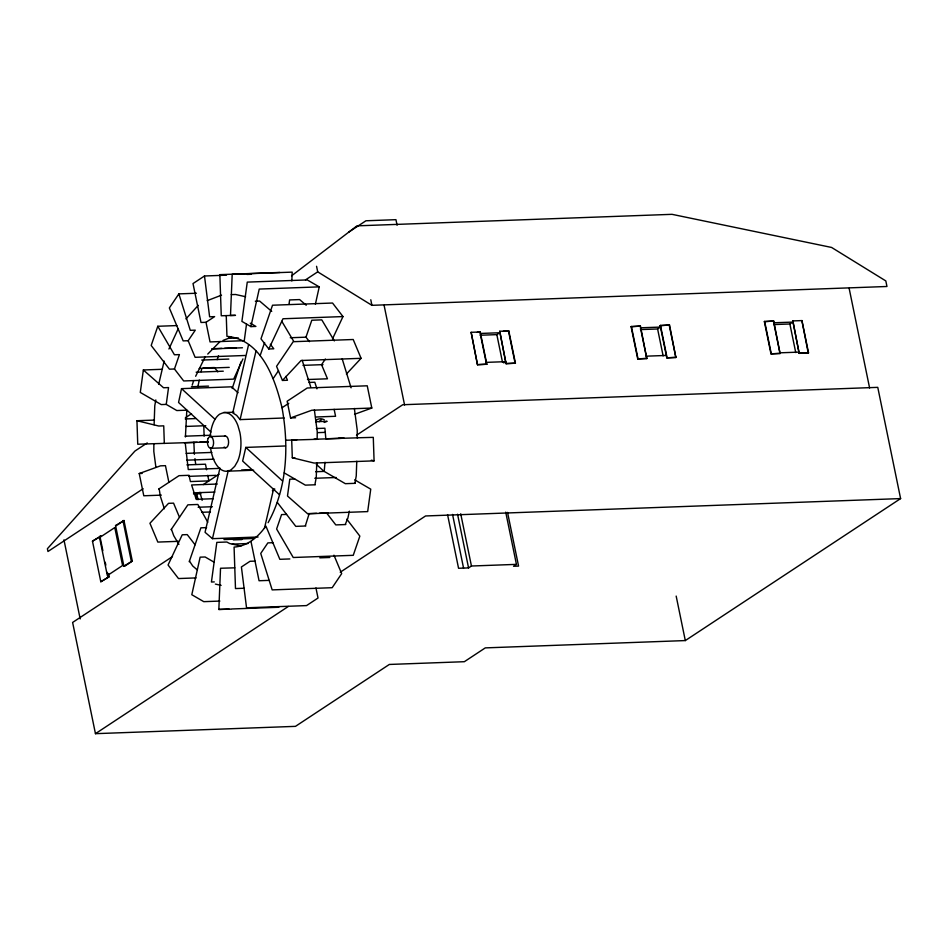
<?xml version="1.0" encoding="UTF-8"?>
<svg xmlns="http://www.w3.org/2000/svg" width="948" height="948" viewBox="0 0 948 948"><rect width="100%" height="100%" fill="white"/><g stroke="black" fill="none" stroke-linecap="round" stroke-linejoin="round"><path stroke-width="1.42" d="M153.872 443.747L153.813 451.438L155.899 467.34M193.866 442.278L194.387 454.317M317.165 439.303L317.224 431.613L314.369 409.915M357.171 437.846L357.23 430.143L354.374 408.458M154.109 424.716L154.785 405.673L155.828 399.938M185.417 436.969L186.815 410.176L176.814 410.543L166.244 404.405L161.243 404.583L140.292 392.425L143.349 369.981L162.381 369.282M226.252 315.589L226.951 336.327C261.541 339.502 275.181 378.999 282.018 407.747C289.045 446.117 287.315 487.9 268.094 522.68M316.762 462.731L316.253 477.365L314.937 484.535M324.998 462.269L324.216 471.405L345.356 483.681L355.358 483.314M356.768 461.261L356.247 475.908L354.943 483.077M231.17 609.126L218.846 609.457L220.529 568.255L234.784 567.828M291.83 280.952L292.197 272.123L232.189 274.316L230.494 315.518L235.495 315.34L221.251 315.767L219.865 274.647L279.861 272.455M166.244 404.405L168.543 387.566L163.542 387.756L143.349 369.981M244.217 341.031L246.527 324.05M289.033 304.19L289.614 299.935L299.615 299.58L306.216 305.232M285.514 445.963L245.805 447.409L242.641 461.06L279.506 494.761M158.683 384.343L164.146 361.07M238.031 392.768L231.525 386.82L181.53 388.644L178.556 402.462L210.918 432.051M197.777 387.057L199.281 380.089M201.083 371.735L201.675 368.938M309.06 514.029L305.434 525.536M349.362 511.173L347.857 518.141L345.428 524.078M250.284 323.173L255.889 326.432L250.888 326.61L259.231 289.069L319.239 286.865L315.388 304.201M219.948 468.087L205.052 532.314L212.471 538.665L258.069 537.006M248.554 344.74L232.746 412.89L236.633 415.354L240.093 419.609L284.21 417.985M212.471 538.665L228.278 470.516M240.093 419.609L255.984 351.092M264.456 528.32L273.676 488.564M192.195 385.172L193.676 380.586M232.201 388.526L241.005 361.84M176.814 325.579L157.795 326.278L151.182 345.475L169.455 369.175L174.456 368.997L183.675 380.954L233.682 379.129L242.949 358.901M174.456 368.997L179.421 354.599L174.42 354.777L157.795 326.278M217.163 359.683L218.514 355.749M189.233 561.714L200.893 527.823L206.605 527.621M260.143 355.583L264.622 342.548M309.451 341.695L305.967 337.18L311.797 320.234L321.799 319.867L334.336 340.913M168.934 348.994L178.153 328.861M195.655 376.273L205.124 356.946M270.322 344.278L273.806 348.793L268.805 348.983L282.966 318.765L342.975 316.573L332.499 338.898M178.864 293.88L169.348 307.958L183.165 340.889L188.166 340.711L195.288 330.153L190.287 330.331L178.864 293.88L196.426 293.24M171.078 529.683L187.87 504.834L197.871 504.466L207.802 522.277M273.166 378.572L278.499 370.668M325.377 359.043L321.562 364.684L327.475 378.797L307.472 379.532M185.938 318.884L198.262 305.339M207.742 354.078L220.031 341.564M282.468 380.444L301.085 360.513L361.093 358.32L353.201 339.502L293.193 341.707L276.555 366.331L282.468 380.444L287.469 380.267L285.858 376.415M346.399 374.057L361.093 358.32M291.534 275.844L356.993 225.849L672.014 214.331L831.597 247.452L885.823 280.928L886.961 286.486L371.924 305.327L317.71 271.851L316.561 266.293M244.051 588.246L235.483 588.566L234.085 547.091C247.831 546.084 258.235 536.841 265.902 526.093L279.838 559.308L289.839 558.941M92.477 541.178L100.903 536.118L92.477 541.178L100.808 581.752L109.233 576.692L108.629 573.789M115.549 525.559L123.975 520.511L132.305 561.074L124.899 566.086L123.88 566.134L115.549 525.559L116.568 525.524M117.623 524.801L123.975 520.511M100.808 581.752L109.233 576.692M123.88 566.134L132.305 561.074M204.495 275.987L193.013 283.559L201 322.486L206 322.296L214.615 316.62L209.615 316.81L204.495 275.987L226.453 275.181M348.722 232.142L365.94 220.777L395.944 219.675L397.094 225.245M305.481 279.909L317.71 271.851M147.236 442.941L134.936 451.058L47.4 548.726L47.969 551.499L143.136 488.741M185.381 417.784L191.543 413.731M158.754 489.038L179.018 475.671L189.019 475.304L190.157 480.482M282.018 407.747L288.773 403.291M203.263 484.606L219.024 474.201M471.144 332.31L477.484 364.755L486.845 364.233L480.221 331.978L471.144 332.31L477.484 364.755M480.221 331.978L477.342 332.262M499.726 331.267L506.054 363.712L515.428 363.191L508.803 330.935L499.726 331.267L506.054 363.712M480.115 335.248L496.835 334.632L499.703 332.748L480.198 333.459L486.561 364.423M503.329 331.314L508.803 330.935M172.5 556.571L72.617 622.445L95.452 733.669L295.468 726.358L389.332 664.453L464.342 661.704L485.293 647.887L685.309 640.575L900.6 498.589L877.765 387.353L402.734 404.737L356.46 435.251M272.384 490.697L274.849 489.073M503.72 362.93L505.639 361.662L486.134 362.373M631.084 326.633L640.457 326.112L646.785 358.557L637.708 358.889L631.084 326.633L640.457 326.112M660.164 325.579L669.537 325.057L675.865 357.503L666.788 357.834L660.164 325.579L669.537 325.057M640.457 329.596L657.604 328.968L660.472 327.084L640.481 327.807M637.708 358.889L647.069 358.368M95.452 733.669L288.322 606.471M340.249 572.225L425.569 515.961L900.6 498.589M666.788 357.834L676.149 357.313M764.349 321.585L773.722 321.064L780.05 353.509L770.973 353.841L764.349 321.585L773.722 321.064M792.836 320.922L799.164 353.367L808.537 352.846L801.913 320.59L792.836 320.922L799.164 353.367M773.805 324.572L789.874 323.991L792.753 322.095L773.746 322.782M801.913 320.59L808.241 353.035M770.973 353.841L780.346 353.32M447.551 514.598L458.559 568.279L468.561 567.911L471.44 566.015L516.435 564.368L505.722 512.145M516.435 564.368L513.567 566.264L518.568 566.086L507.547 512.406M207.185 300.67L221.524 295.16M223.029 340.415L231.442 337.192M233.966 412.202L223.716 412.581L219.806 414.086A29.388 15.417 87.9 0 0 210.231 436.187M324.145 422.453L327.131 421.303L315.708 421.718M290.574 417.926L311.809 410.235L371.806 408.043L367.243 385.8L307.235 387.993L287.149 401.241L290.574 417.926L295.575 417.748M161.35 495.14L143.788 495.78L139.226 473.538L160.461 465.847L165.462 465.669L168.886 482.354M354.552 414.288L371.806 408.043M246.942 274.434L251.327 274.268M231.265 294.638L235.554 294.484L245.603 296.724M255.32 301.191L259.61 301.037L271.721 311.406M228.444 338.341L238.446 337.974M290.254 337.749L305.967 337.18M244.323 340.676L210.041 341.932L206 322.296M211.807 348.746L221.808 348.378M224.664 348.272L236.099 347.857M212.471 348.876L242.463 347.774M245.129 355.488L195.122 357.313L188.166 340.711M201.699 360.062L228.835 359.067M203.038 367.954L214.461 367.54L217.815 371.877M199.234 368.464L229.238 367.374M302.981 365.371L322.984 364.636M196.141 372.185L223.29 371.189M646.299 356.175L666.302 355.441M779.908 352.822L798.915 352.123M477.768 364.565L486.845 364.233M506.351 363.522L515.428 363.191M799.46 353.177L808.537 352.846M191.401 386.737L208.548 386.109M309.095 382.447L314.807 382.234L316.94 388.846M208.074 441.969L137.744 444.221L136.95 420.722L154.512 420.083M185.251 418.957L195.489 418.578M315.577 417.013L335.568 416.279L334.146 409.335M185.784 426.434L205.787 425.699M316.324 428.532L324.903 428.212L325.828 438.77L357.586 437.834M185.192 436.187L210.906 435.239M210.278 436.566L225.28 436.021M317.663 432.644L325.046 432.371M184.327 442.728L197.184 442.266M200.04 442.159L204.33 442.005M296.7 439.943L291.7 440.133L292.304 457.754L314.072 463.051L374.081 460.858L373.287 437.36L357.467 437.786M313.847 439.315L343.851 438.225M210.74 448.309L225.743 447.764M186.14 453.369L211.854 452.433M186.756 460.171L213.904 459.188M292.304 457.754L294.804 457.659M186.886 464.887L205.467 464.2L206.605 469.77M218.265 468.442L188.261 469.544L185.216 442.811M139.226 473.538L142.153 473.431M241.515 470.03L250.343 469.71M227.319 471.203L253.661 470.232M188.877 476.346L216.026 475.351M315.648 471.725L324.216 471.405M190.311 481.572L208.892 480.885L207.742 475.327M294.781 479.001L289.78 479.19L287.493 496.029L307.685 513.804L367.682 511.6L370.739 489.156L354.718 479.854M314.783 478.278L336.208 477.496M217.317 484.025L191.603 484.961L196.224 499.347L213.371 498.719M315.352 484.772L305.351 485.139L284.21 472.874M193.487 492.853L214.923 492.071M193.546 493.967L200.869 493.695M198.108 507.239L212.399 506.718M201.853 512.287L210.432 511.979M286.569 514.409L281.568 514.598L276.615 528.996L293.24 557.507L353.249 555.315L359.849 536.106L346.79 519.172M308.005 513.626L316.573 513.318M319.429 513.212L327.996 512.904M305.789 525.998L295.788 526.365L277.349 502.464M345.795 524.54L335.793 524.908L326.574 512.951M178.319 541.332L157.83 542.078L149.938 523.26L168.554 503.329L173.555 503.151L179.48 517.264M223.953 539.566L253.946 538.464M233.327 539.886L241.906 539.578M232.343 544.116L248.056 543.536M272.87 542.706L267.869 542.884L260.736 553.442L272.171 589.893L332.179 587.701L341.683 573.623L333.957 555.184M319.843 557.851L329.845 557.483M255.024 561.109L250.023 561.287L241.408 566.975L246.539 607.798L306.536 605.594L318.018 598.022L315.945 587.938M196.07 577.913L178.497 578.553L168.057 565.008L182.229 534.791L187.23 534.613L195.063 544.768M214.284 581.906L211.428 582.013L216.819 542.386L226.821 542.019L229.641 543.512L240.993 546.036M269.054 580.377L259.053 580.745L250.995 541.474M219.877 601.079L203.773 601.66L191.804 594.716L200.135 557.163L205.135 556.986L214.118 562.2M218.846 609.457L229.084 609.078M232.011 608.971L278.842 607.265M338.543 438.332L343.982 438.189M200.253 442.112L208.406 441.887M314.866 439.362L317.592 439.291L285.822 440.239M215.362 584.087L221.109 585.366M371.355 460.195L374.081 460.858M136.95 420.722L158.731 426.019L163.731 425.842L164.324 443.463M319.239 286.865L307.259 279.921L247.262 282.113L241.906 321.396L250.888 326.61M197.113 569.76L192.705 565.98L189.458 561.062M316.3 464.319L323.849 471.227M181.53 388.644L215.137 419.383M245.805 447.409L282.48 480.944M342.975 316.573L332.535 303.028L272.526 305.22L260.973 338.827L268.805 348.983M281.805 321.325L293.596 341.138M178.911 544.389L173.745 535.715L171.41 529.197M342.192 358.865L351.092 387.827M302.187 360.323L310.683 386.796M202.137 500.354L199.945 492.296M164.371 508.78L160.342 496.242L159.146 488.777M849.135 288.311L869.6 387.993M789.874 323.991L795.751 352.585M773.438 321.254L780.05 353.509M764.645 321.396L771.257 353.651M669.252 325.247L675.865 357.503M660.46 325.389L667.072 357.645M657.604 328.968L663.138 355.915M640.457 327.712L646.785 358.557M631.38 326.444L637.992 358.7M676.173 596.079L685.309 640.575M508.519 331.125L515.143 363.38M496.835 334.632L502.476 362.112M460.716 513.792L471.44 566.015M457.552 514.231L468.561 567.911M452.551 514.42L463.56 568.089M384.106 305.327L404.571 404.997M370.786 299.758L371.924 305.327M196.84 493.932L198.025 499.726M195.667 493.92L196.828 499.537M122.967 520.547L131.286 561.121M99.884 536.165L102.858 550.658M105.24 562.247L105.832 565.138M107.325 572.391L108.214 576.74M63.954 539.827L80.189 618.925M194.956 458.654L195.715 464.437M203.784 425.842L204.128 436.127M319.156 421.73A24.849 13.035 87.9 0 1 321.254 419.905M316.253 420.094A24.849 13.035 87.9 0 1 324.37 419.905M210.539 447.646A29.388 15.417 87.9 0 0 231.229 469.698L234.749 466.298L237.64 461.238A29.388 15.417 87.9 0 0 239.868 432.418L237.901 425.545A29.388 15.417 87.9 0 0 223.716 412.581M224.498 436.258A5.878 3.081 87.9 0 1 228.598 442.515A5.878 3.081 87.9 0 1 224.178 447.041M114.791 527.562L99.564 537.611L107.349 575.554L122.588 565.506L114.791 527.562M208.169 438.379A5.878 3.081 87.9 0 0 209.935 448.143A5.878 3.081 87.9 0 0 213.43 440.784A5.878 3.081 87.9 0 0 208.169 438.379"/></g></svg>
